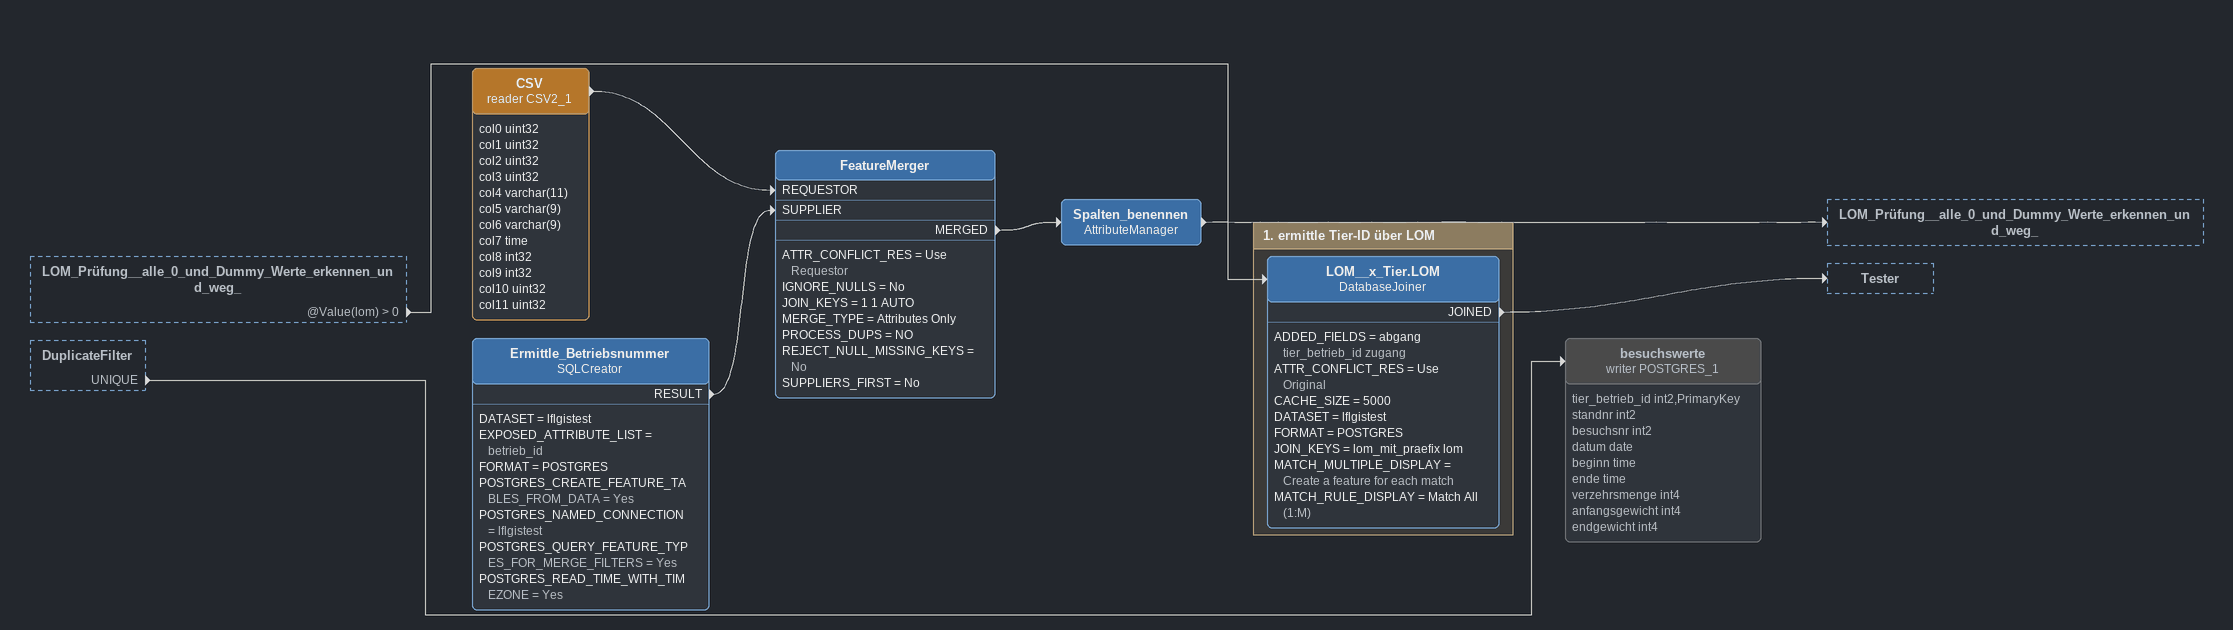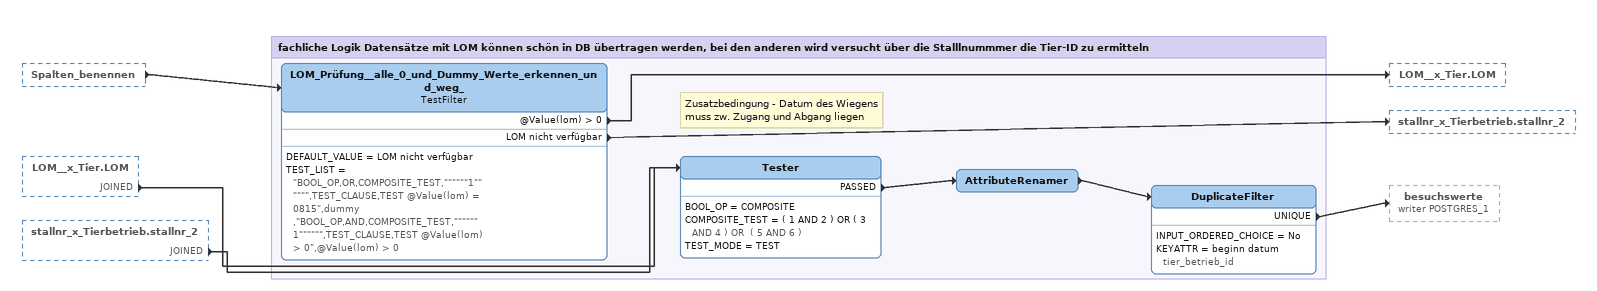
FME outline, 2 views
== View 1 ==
LOM_Prüfung__alle_0_und_Dummy_Werte_erkennen_und_weg_ [outside]
    @Value(lom) > 0 -> LOM__x_Tier.LOM
DuplicateFilter [outside]
    UNIQUE -> besuchswerte (writer POSTGRES_1)
CSV (reader CSV2_1)
    attributes: col0 uint32, col1 uint32, col2 uint32, col3 uint32, col4 varchar(11), col5 varchar(9), col6 varchar(9), col7 time, col8 int32, col9 int32, col10 uint32, col11 uint32
    -> FeatureMerger [REQUESTOR]
Ermittle_Betriebsnummer: SQLCreator
    DATASET = lflgistest
    EXPOSED_ATTRIBUTE_LIST = betrieb_id
    FORMAT = POSTGRES
    POSTGRES_CREATE_FEATURE_TABLES_FROM_DATA = Yes
    POSTGRES_NAMED_CONNECTION = lflgistest
    POSTGRES_QUERY_FEATURE_TYPES_FOR_MERGE_FILTERS = Yes
    POSTGRES_READ_TIME_WITH_TIMEZONE = Yes
    RESULT -> FeatureMerger [SUPPLIER]
FeatureMerger
    ATTR_CONFLICT_RES = Use Requestor
    IGNORE_NULLS = No
    JOIN_KEYS = 1 1 AUTO
    MERGE_TYPE = Attributes Only
    PROCESS_DUPS = NO
    REJECT_NULL_MISSING_KEYS = No
    SUPPLIERS_FIRST = No
    MERGED -> Spalten_benennen
Spalten_benennen: AttributeManager
    -> LOM_Prüfung__alle_0_und_Dummy_Werte_erkennen_und_weg_
besuchswerte (writer POSTGRES_1) [off]
    attributes: tier_betrieb_id int2,PrimaryKey, standnr int2, besuchsnr int2, datum date, beginn time, ende time, verzehrsmenge int4, anfangsgewicht int4, endgewicht int4

Bookmark: 1. ermittle Tier-ID über LOM
LOM__x_Tier.LOM: DatabaseJoiner
    ADDED_FIELDS = abgang tier_betrieb_id zugang
    ATTR_CONFLICT_RES = Use Original
    CACHE_SIZE = 5000
    DATASET = lflgistest
    FORMAT = POSTGRES
    JOIN_KEYS = lom_mit_praefix lom
    MATCH_MULTIPLE_DISPLAY = Create a feature for each match
    MATCH_RULE_DISPLAY = Match All (1:M)
    JOINED -> Tester

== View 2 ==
Spalten_benennen [outside]
    -> LOM_Prüfung__alle_0_und_Dummy_Werte_erkennen_und_weg_
LOM__x_Tier.LOM [outside]
    JOINED -> Tester
stallnr_x_Tierbetrieb.stallnr_2 [outside]
    JOINED -> Tester

Bookmark: fachliche Logik Datensätze mit LOM können schön in DB übertragen werden, bei den anderen wird versucht über die Stalllnummmer die Tier-ID zu ermitteln
LOM_Prüfung__alle_0_und_Dummy_Werte_erkennen_und_weg_: TestFilter
    DEFAULT_VALUE = LOM nicht verfügbar
    TEST_LIST = "BOOL_OP,OR,COMPOSITE_TEST,""""""1"""""",TEST_CLAUSE,TEST @Value(lom) = 0815",dummy ,"BOOL_OP,AND,COMPOSITE_TEST,""""""1"""""",TEST_CLAUSE,TEST @Value(lom) > 0",@Value(lom) > 0
    @Value(lom) > 0 -> LOM__x_Tier.LOM
    LOM nicht verfügbar -> stallnr_x_Tierbetrieb.stallnr_2
Note: Zusatzbedingung - Datum des Wiegens muss zw. Zugang und Abgang liegen
Tester
    BOOL_OP = COMPOSITE
    COMPOSITE_TEST = ( 1 AND 2 ) OR ( 3 AND 4 ) OR  ( 5 AND 6 )
    TEST_MODE = TEST
    PASSED -> AttributeRenamer
AttributeRenamer
    -> DuplicateFilter
DuplicateFilter
    INPUT_ORDERED_CHOICE = No
    KEYATTR = beginn datum tier_betrieb_id
    UNIQUE -> besuchswerte (writer POSTGRES_1)
